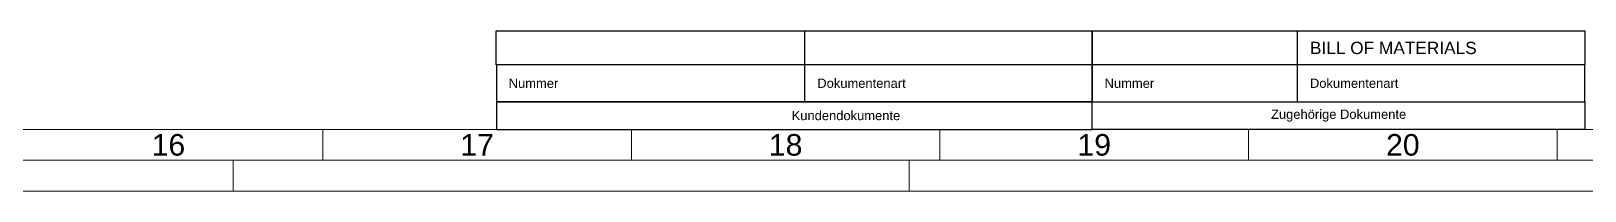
# Paper-space layout 'A0 - Landscape' of a CAD drawing. Header units: millimetres. Extents: x 0 to 1494, y 0 to 841.
# Drawn here: x 747.2 to 999, y 0 to 26 of the extents above; entities that cross this region are included whole.
import ezdxf
from ezdxf.enums import TextEntityAlignment as Align

# ---------------------------------------------------------------- set-up
doc = ezdxf.new("R2010")
doc.units = ezdxf.units.MM
for name, color, linetype, lineweight in [('CDL_FRAME', 7, 'Continuous', 18), ('CDL_FRAME_GREEN', 3, 'Continuous', 18), ('CDL_FRAME_RED', 1, 'Continuous', 18), ('CDL_FRAME_YELLOW', 2, 'Continuous', 18)]:
    doc.layers.add(name, color=color, linetype=linetype, lineweight=lineweight)
for name, color, linetype in [('CDL_LANGUAGE_DE', 3, 'Continuous'), ('CDL_TITLE_BLOCK', 7, 'Continuous'), ('CDL_TITLE_BLOCK_GREEN', 3, 'Continuous')]:
    doc.layers.add(name, color=color, linetype=linetype)
doc.styles.add('RHI-CD2012', font='arial.ttf', dxfattribs={"height": 3})
doc.styles.add('RHI_BORDER', font='arial.ttf')
doc.styles.add('RHI_HEADER2017-H2', font='arial.ttf', dxfattribs={"height": 2})

# ---------------------------------------------------------------- blocks, each defined once
blk = doc.blocks.new('CDB_Addintional documents')
at = {"layer": 'CDL_TITLE_BLOCK'}
blk.add_line((-46.55, 4.5), (-46.55, 10.5), dxfattribs=at)
for points in [[(0, 10.5), (-79.82, 10.5), (-79.82, 4.5), (0, 4.5)], [(-79.82, 4.5), (0, 4.5), (0, 0), (-79.82, 0)]]:
    blk.add_lwpolyline(points, close=True, dxfattribs=at)
at = {"layer": 'CDL_LANGUAGE_DE', "char_height": 1.5, "line_spacing_factor": 0.88, "style": 'RHI-CD2012'}
for s, insert, attachment_point in [('Nummer', (-77.82, 7.5), 4), ('Zugehörige Dokumente', (-39.91, 2.25), 5)]:
    blk.add_mtext(s, dxfattribs=dict(at, insert=insert, attachment_point=attachment_point))
at = {"layer": 'CDL_LANGUAGE_DE', "insert": (-44.55, 7.5), "char_height": 1.5, "width": 31.3227, "attachment_point": 4, "style": 'RHI-CD2012'}
blk.add_mtext('Dokumentenart', dxfattribs=at)
blk = doc.blocks.new('CDB_Additional Documents - Single line')
at = {"layer": 'CDL_TITLE_BLOCK_GREEN'}
blk.add_line((33.27, 0), (33.27, 5.5), dxfattribs=at)
blk.add_lwpolyline([(0, 5.5), (79.82, 5.5), (79.82, 0), (0, 0)], close=True, dxfattribs=at)
at = {"style": 'RHI_HEADER2017-H2'}
blk.add_attdef('TYPE', text='', height=2, dxfattribs=at).set_placement((35.27, 2.75), align=Align.MIDDLE_LEFT)
at = {"layer": 'CDL_TITLE_BLOCK', "style": 'RHI_HEADER2017-H2'}
blk.add_attdef('NUMBER', text='', height=2, dxfattribs=at).set_placement((2, 2.75), align=Align.MIDDLE_LEFT)
blk = doc.blocks.new('CDB_client documents')
at = {"layer": 'CDL_TITLE_BLOCK'}
blk.add_line((-46.55, 4.5), (-46.55, 10.5), dxfattribs=at)
for points in [[(-96.55, 4.5), (0, 4.5), (0, 10.5), (-96.55, 10.5)], [(0, 4.5), (-96.55, 4.5), (-96.55, 0), (0, 0)]]:
    blk.add_lwpolyline(points, close=True, dxfattribs=at)
at = {"layer": 'CDL_LANGUAGE_DE', "char_height": 1.5, "line_spacing_factor": 0.88, "style": 'RHI-CD2012'}
for s, insert, attachment_point in [('Nummer', (-94.55, 7.5), 4), ('Kundendokumente', (-39.91, 2.25), 5)]:
    blk.add_mtext(s, dxfattribs=dict(at, insert=insert, attachment_point=attachment_point))
at = {"layer": 'CDL_LANGUAGE_DE', "insert": (-44.55, 7.5), "char_height": 1.5, "width": 31.3227, "attachment_point": 4, "style": 'RHI-CD2012'}
blk.add_mtext('Dokumentenart', dxfattribs=at)
blk = doc.blocks.new('CDB_Customer Documents - Single line')
at = {"layer": 'CDL_TITLE_BLOCK_GREEN'}
blk.add_line((33.27, 0), (33.27, 5.5), dxfattribs=at)
blk.add_lwpolyline([(-16.73, 5.5), (79.82, 5.5), (79.82, 0), (-16.73, 0)], close=True, dxfattribs=at)
at = {"style": 'RHI_HEADER2017-H2'}
blk.add_attdef('TYPE', text='', height=2, dxfattribs=at).set_placement((35.27, 2.75), align=Align.MIDDLE_LEFT)
at = {"layer": 'CDL_TITLE_BLOCK', "style": 'RHI_HEADER2017-H2'}
blk.add_attdef('NUMBER', text='', height=2, dxfattribs=at).set_placement((-14.73, 2.75), align=Align.MIDDLE_LEFT)
blk = doc.blocks.new('LANDSCAPE_DINA0_FRAME_REV03_ISO5457')
at = {"layer": 'CDL_FRAME', "linetype": 'Continuous'}
blk.add_line((20, 10), (1179, 10), dxfattribs=at)
at = {"layer": 'CDL_FRAME_GREEN', "linetype": 'Continuous'}
for p, q in [((780, 0), (780, 5)), ((889.5, 0), (889.5, 5)), ((0, 0), (1189, 0))]:
    blk.add_line(p, q, dxfattribs=at)
at = {"layer": 'CDL_FRAME_RED', "linetype": 'Continuous'}
blk.add_line((15, 5), (1184, 5), dxfattribs=at)
at = {"layer": 'CDL_FRAME_YELLOW', "linetype": 'Continuous'}
for p, q in [((794.5, 5), (794.5, 10)), ((844.5, 5), (844.5, 10)), ((894.5, 5), (894.5, 10)), ((944.5, 5), (944.5, 10)), ((994.5, 5), (994.5, 10))]:
    blk.add_line(p, q, dxfattribs=at)
at = {"layer": 'CDL_FRAME_GREEN', "linetype": 'Continuous', "style": 'RHI_BORDER'}
for s, p in [('16', (769.5, 7.5)), ('17', (819.5, 7.5)), ('18', (869.5, 7.5)), ('19', (919.5, 7.5)), ('20', (969.5, 7.5))]:
    blk.add_text(s, height=3.5, dxfattribs=at).set_placement(p, align=Align.MIDDLE_CENTER)

psp = doc.layouts.new('A0 - Landscape')

# ---------------------------------------------------------------- block references
at = {"layer": 'CDL_TITLE_BLOCK', "lineweight": 0}
psp.add_blockref('LANDSCAPE_DINA0_FRAME_REV03_ISO5457', (0, 0), dxfattribs=at)
at = {"layer": 'CDL_TITLE_BLOCK'}
for name, p in [('CDB_Customer Documents - Single line', (839.35, 20.5)), ('CDB_client documents', (919.18, 10)), ('CDB_Addintional documents', (999, 10))]:
    psp.add_blockref(name, p, dxfattribs=at)
psp.add_blockref('CDB_Additional Documents - Single line', (919.18, 20.5), dxfattribs=at).add_auto_attribs({'TYPE': 'BILL OF MATERIALS'})

doc.saveas('drawing.dxf')
